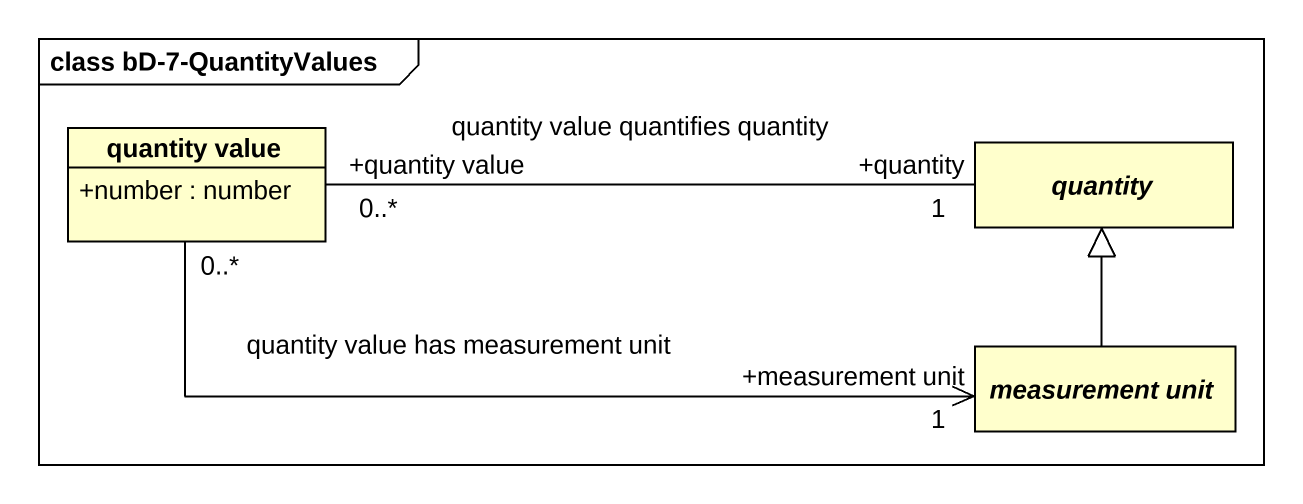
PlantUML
@startuml
mainframe class bD-7-QuantityValues
hide circle
hide empty members
skinparam classAttributeIconSize 0
class "quantity value" as quantity_value {
  +number : number
}
abstract class quantity
abstract class "measurement unit" as measurement_unit
quantity_value "0..*" -right-> "+measurement unit\n1" measurement_unit : quantity value has measurement unit
quantity "+quantity\n1" -left- "+quantity value\n0..*" quantity_value : quantity value quantifies quantity
measurement_unit -up-|> quantity
@enduml
